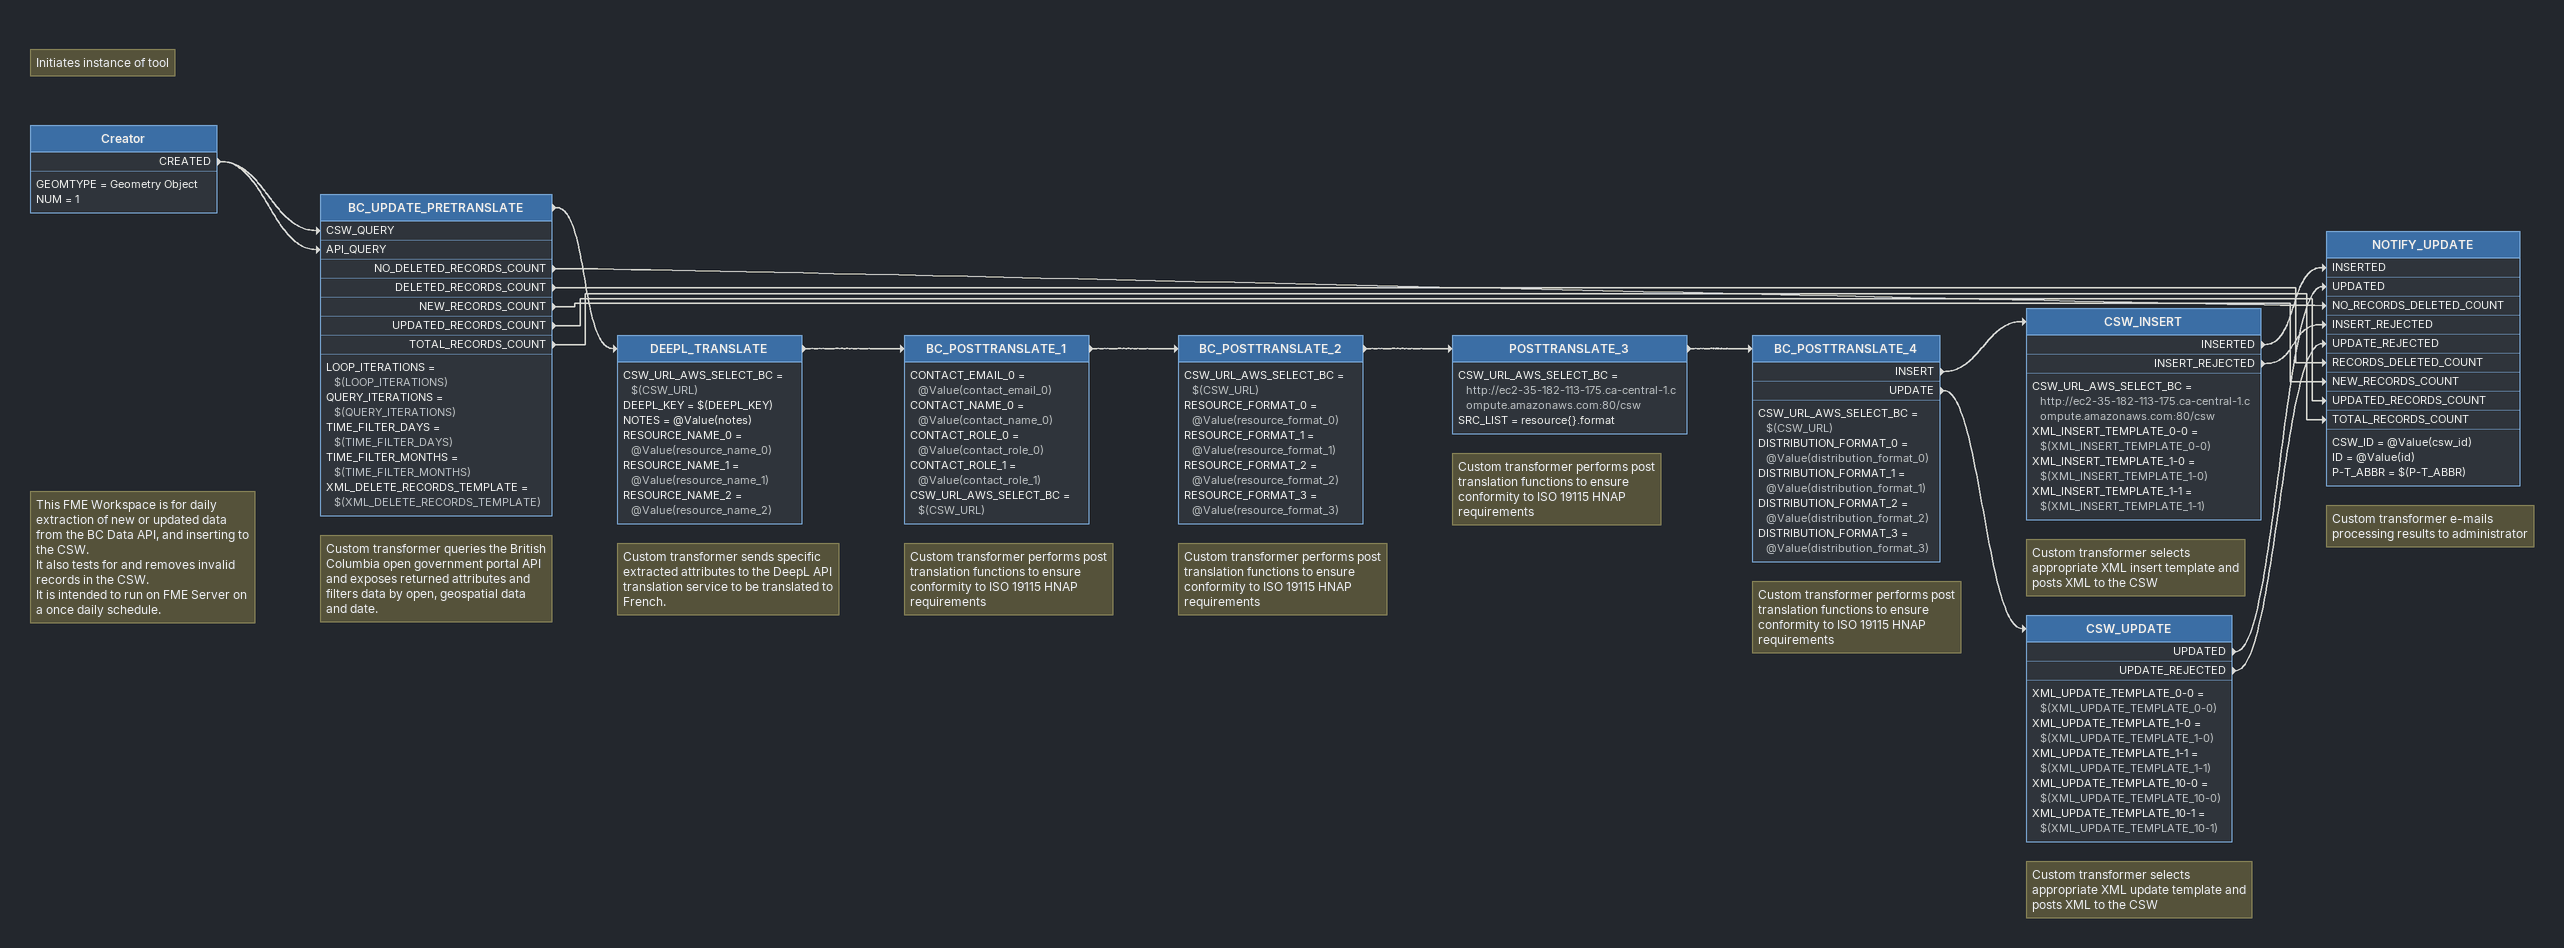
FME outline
Note: This FME Workspace is for daily extraction of new or updated data from the BC Data API, and inserting to the CSW. / It also tests for and removes invalid records in the CSW. / It is intended to run on FME Server on a once daily schedule.
Note: Initiates instance of tool
Creator
    GEOMTYPE = Geometry Object
    NUM = 1
    CREATED -> BC_UPDATE_PRETRANSLATE [CSW_QUERY]
    CREATED -> BC_UPDATE_PRETRANSLATE [API_QUERY]
Note: Custom transformer queries the British Columbia open government portal API and exposes returned attributes and filters data by open, geospatial data and date.
BC_UPDATE_PRETRANSLATE
    LOOP_ITERATIONS = $(LOOP_ITERATIONS)
    QUERY_ITERATIONS = $(QUERY_ITERATIONS)
    TIME_FILTER_DAYS = $(TIME_FILTER_DAYS)
    TIME_FILTER_MONTHS = $(TIME_FILTER_MONTHS)
    XML_DELETE_RECORDS_TEMPLATE = $(XML_DELETE_RECORDS_TEMPLATE)
    NO_DELETED_RECORDS_COUNT -> NOTIFY_UPDATE [NO_RECORDS_DELETED_COUNT]
    DELETED_RECORDS_COUNT -> NOTIFY_UPDATE [RECORDS_DELETED_COUNT]
    -> DEEPL_TRANSLATE
    NEW_RECORDS_COUNT -> NOTIFY_UPDATE [NEW_RECORDS_COUNT]
    UPDATED_RECORDS_COUNT -> NOTIFY_UPDATE [UPDATED_RECORDS_COUNT]
    TOTAL_RECORDS_COUNT -> NOTIFY_UPDATE [TOTAL_RECORDS_COUNT]
Note: Custom transformer sends specific extracted attributes to the DeepL API translation service to be translated to French.
DEEPL_TRANSLATE
    CSW_URL_AWS_SELECT_BC = $(CSW_URL)
    DEEPL_KEY = $(DEEPL_KEY)
    NOTES = @Value(notes)
    RESOURCE_NAME_0 = @Value(resource_name_0)
    RESOURCE_NAME_1 = @Value(resource_name_1)
    RESOURCE_NAME_2 = @Value(resource_name_2)
    -> BC_POSTTRANSLATE_1
Note: Custom transformer performs post translation functions to ensure conformity to ISO 19115 HNAP requirements
BC_POSTTRANSLATE_1
    CONTACT_EMAIL_0 = @Value(contact_email_0)
    CONTACT_NAME_0 = @Value(contact_name_0)
    CONTACT_ROLE_0 = @Value(contact_role_0)
    CONTACT_ROLE_1 = @Value(contact_role_1)
    CSW_URL_AWS_SELECT_BC = $(CSW_URL)
    -> BC_POSTTRANSLATE_2
Note: Custom transformer performs post translation functions to ensure conformity to ISO 19115 HNAP requirements
BC_POSTTRANSLATE_2
    CSW_URL_AWS_SELECT_BC = $(CSW_URL)
    RESOURCE_FORMAT_0 = @Value(resource_format_0)
    RESOURCE_FORMAT_1 = @Value(resource_format_1)
    RESOURCE_FORMAT_2 = @Value(resource_format_2)
    RESOURCE_FORMAT_3 = @Value(resource_format_3)
    -> POSTTRANSLATE_3
Note: Custom transformer performs post translation functions to ensure conformity to ISO 19115 HNAP requirements
POSTTRANSLATE_3
    CSW_URL_AWS_SELECT_BC = http://ec2-35-182-113-175.ca-central-1.compute.amazonaws.com:80/csw
    SRC_LIST = resource{}.format
    -> BC_POSTTRANSLATE_4
Note: Custom transformer performs post translation functions to ensure conformity to ISO 19115 HNAP requirements
BC_POSTTRANSLATE_4
    CSW_URL_AWS_SELECT_BC = $(CSW_URL)
    DISTRIBUTION_FORMAT_0 = @Value(distribution_format_0)
    DISTRIBUTION_FORMAT_1 = @Value(distribution_format_1)
    DISTRIBUTION_FORMAT_2 = @Value(distribution_format_2)
    DISTRIBUTION_FORMAT_3 = @Value(distribution_format_3)
    INSERT -> CSW_INSERT
    UPDATE -> CSW_UPDATE
Note: Custom transformer selects appropriate XML insert template and posts XML to the CSW
CSW_INSERT
    CSW_URL_AWS_SELECT_BC = http://ec2-35-182-113-175.ca-central-1.compute.amazonaws.com:80/csw
    XML_INSERT_TEMPLATE_0-0 = $(XML_INSERT_TEMPLATE_0-0)
    XML_INSERT_TEMPLATE_1-0 = $(XML_INSERT_TEMPLATE_1-0)
    XML_INSERT_TEMPLATE_1-1 = $(XML_INSERT_TEMPLATE_1-1)
    INSERTED -> NOTIFY_UPDATE [INSERTED]
    INSERT_REJECTED -> NOTIFY_UPDATE [INSERT_REJECTED]
Note: Custom transformer selects appropriate XML update template and posts XML to the CSW
CSW_UPDATE
    XML_UPDATE_TEMPLATE_0-0 = $(XML_UPDATE_TEMPLATE_0-0)
    XML_UPDATE_TEMPLATE_1-0 = $(XML_UPDATE_TEMPLATE_1-0)
    XML_UPDATE_TEMPLATE_1-1 = $(XML_UPDATE_TEMPLATE_1-1)
    XML_UPDATE_TEMPLATE_10-0 = $(XML_UPDATE_TEMPLATE_10-0)
    XML_UPDATE_TEMPLATE_10-1 = $(XML_UPDATE_TEMPLATE_10-1)
    UPDATED -> NOTIFY_UPDATE [UPDATED]
    UPDATE_REJECTED -> NOTIFY_UPDATE [UPDATE_REJECTED]
Note: Custom transformer e-mails processing results to administrator
NOTIFY_UPDATE
    CSW_ID = @Value(csw_id)
    ID = @Value(id)
    P-T_ABBR = $(P-T_ABBR)
